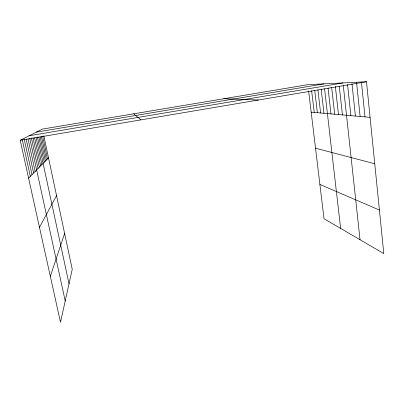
<?xml version="1.0" encoding="UTF-8"?>
<svg xmlns="http://www.w3.org/2000/svg" width="404" height="404" viewBox="0 0 404 404"><rect width="100%" height="100%" fill="white"/><g stroke="black" fill="none" stroke-linecap="round" stroke-linejoin="round"><path stroke-width="0.61" d="M50.323 276.311L64.615 233.482M39.476 227.336L56.55 195.622M28.578 178.129L48.515 157.898M43.814 135.84L72.24 269.276L60.499 322.251L20.2 140.284L42.38 129.098L307.868 84.673L366.494 81.749L383.8 253.591L324.028 218.731L308.621 90.92M36.365 132.133L323.998 83.87M29.189 135.754L343.006 82.921M20.2 140.284L366.494 81.749M223.892 98.728L258.409 100.02M311.181 112.15L370.079 117.347M315.524 148.197L374.75 163.751M319.892 184.426L379.417 210.05M133.704 113.817L140.844 119.892M22.154 139.299L30.33 176.351M28.073 139.032L35.163 171.447M26.22 139.294L33.618 173.018M24.159 138.971L32.007 174.649M33.012 137.885L39.365 167.18M31.396 138.027L38.032 168.534M29.724 138.193L65.216 300.975M37.42 137.037L69.018 283.81M36.087 137.698L41.895 164.615M34.577 137.779L40.653 165.872M42.688 136.37L47.5 158.929M41.39 136.32L46.455 159.989M40.213 137.027L45.369 161.085M38.84 137.017L44.253 162.221M311.636 90.723L314.231 112.423M314.746 90.526L317.372 112.696M321.145 89.016L323.963 113.282M317.903 89.84L320.614 112.984M324.569 88.824L340.633 228.417M331.639 87.269L334.674 114.226M328.038 88.006L330.987 113.898M335.355 86.446L338.486 114.559M339.279 86.239L342.435 114.908M343.274 85.411L360.04 239.739M351.995 83.724L355.409 116.054M347.551 84.572L350.884 115.655M356.55 82.244L360.11 116.468M361.423 82.002L364.999 116.897"/></g></svg>
